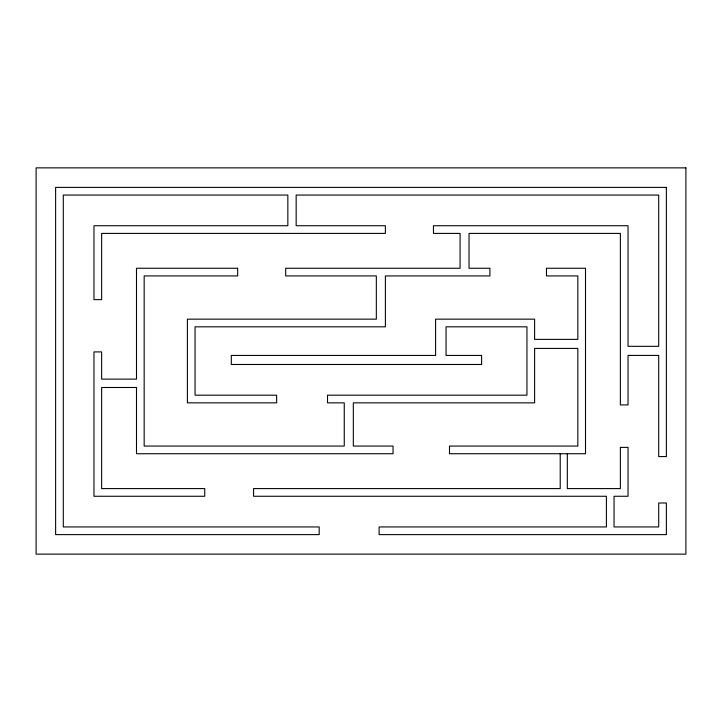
<?xml version="1.0" encoding="UTF-8"?>
<svg xmlns="http://www.w3.org/2000/svg" width="722" height="722" viewBox="0 0 722 722"><rect width="100%" height="100%" fill="white"/><g stroke="black" fill="none" stroke-linecap="round" stroke-linejoin="round"><path stroke-width="1.08" d="M567.321 453.741L567.321 488.595L620.369 488.595L620.369 447.378L628.032 447.378L628.032 496.267L614.043 496.267L614.043 526.943L658.708 526.943L658.708 502.999L666.379 502.999L666.379 534.614L379.104 534.614L379.104 526.943L606.408 526.943L606.408 496.267L253.557 496.267L253.557 488.595L560.218 488.595L560.218 453.741M685.9 167.865L36.1 167.865L36.1 554.135L685.9 554.135L685.9 167.865M666.379 187.386L55.621 187.386L55.621 534.614L319.187 534.614L319.187 526.943L63.292 526.943L63.292 195.057L287.843 195.057L287.843 225.733L93.968 225.733L93.968 299.63L101.631 299.63L101.631 233.405L385.386 233.405L385.386 225.733L296.164 225.733L296.164 195.057L658.708 195.057L658.708 346.316L628.032 346.316L628.032 225.733L433.471 225.733L433.471 233.405L460.085 233.405L460.085 268.259L285.686 268.259L285.686 275.93L376.333 275.93L376.333 319.151L187.386 319.151L187.386 402.849L276.643 402.849L276.643 395.178L195.057 395.178L195.057 326.822L385.386 326.822L385.386 275.93L489.931 275.93L489.931 268.259L469.029 268.259L469.029 233.405L620.369 233.405L620.369 404.925L628.032 404.925L628.032 355.414L658.708 355.414L658.708 456.566L666.379 456.566L666.379 187.386M237.655 268.259L136.494 268.259L136.494 379.122L101.631 379.122L101.631 351.912L93.968 351.912L93.968 496.267L204.75 496.267L204.75 488.595L101.631 488.595L101.631 387.488L136.494 387.488L136.494 453.741L393.048 453.741L393.048 446.07L353.32 446.07L353.32 402.849L534.614 402.849L534.614 348.428L577.835 348.428L577.835 446.07L449.49 446.07L449.49 453.741L585.506 453.741L585.506 268.259L546.482 268.259L546.482 275.93L577.835 275.93L577.835 339.385L534.614 339.385L534.614 319.151L435.601 319.151L435.601 355.441L231.311 355.441L231.311 364.475L481.619 364.475L481.619 355.441L446.043 355.441L446.043 326.822L526.943 326.822L526.943 395.178L327.517 395.178L327.517 402.849L344.259 402.849L344.259 446.07L144.165 446.07L144.165 275.93L237.655 275.93L237.655 268.259"/></g></svg>
